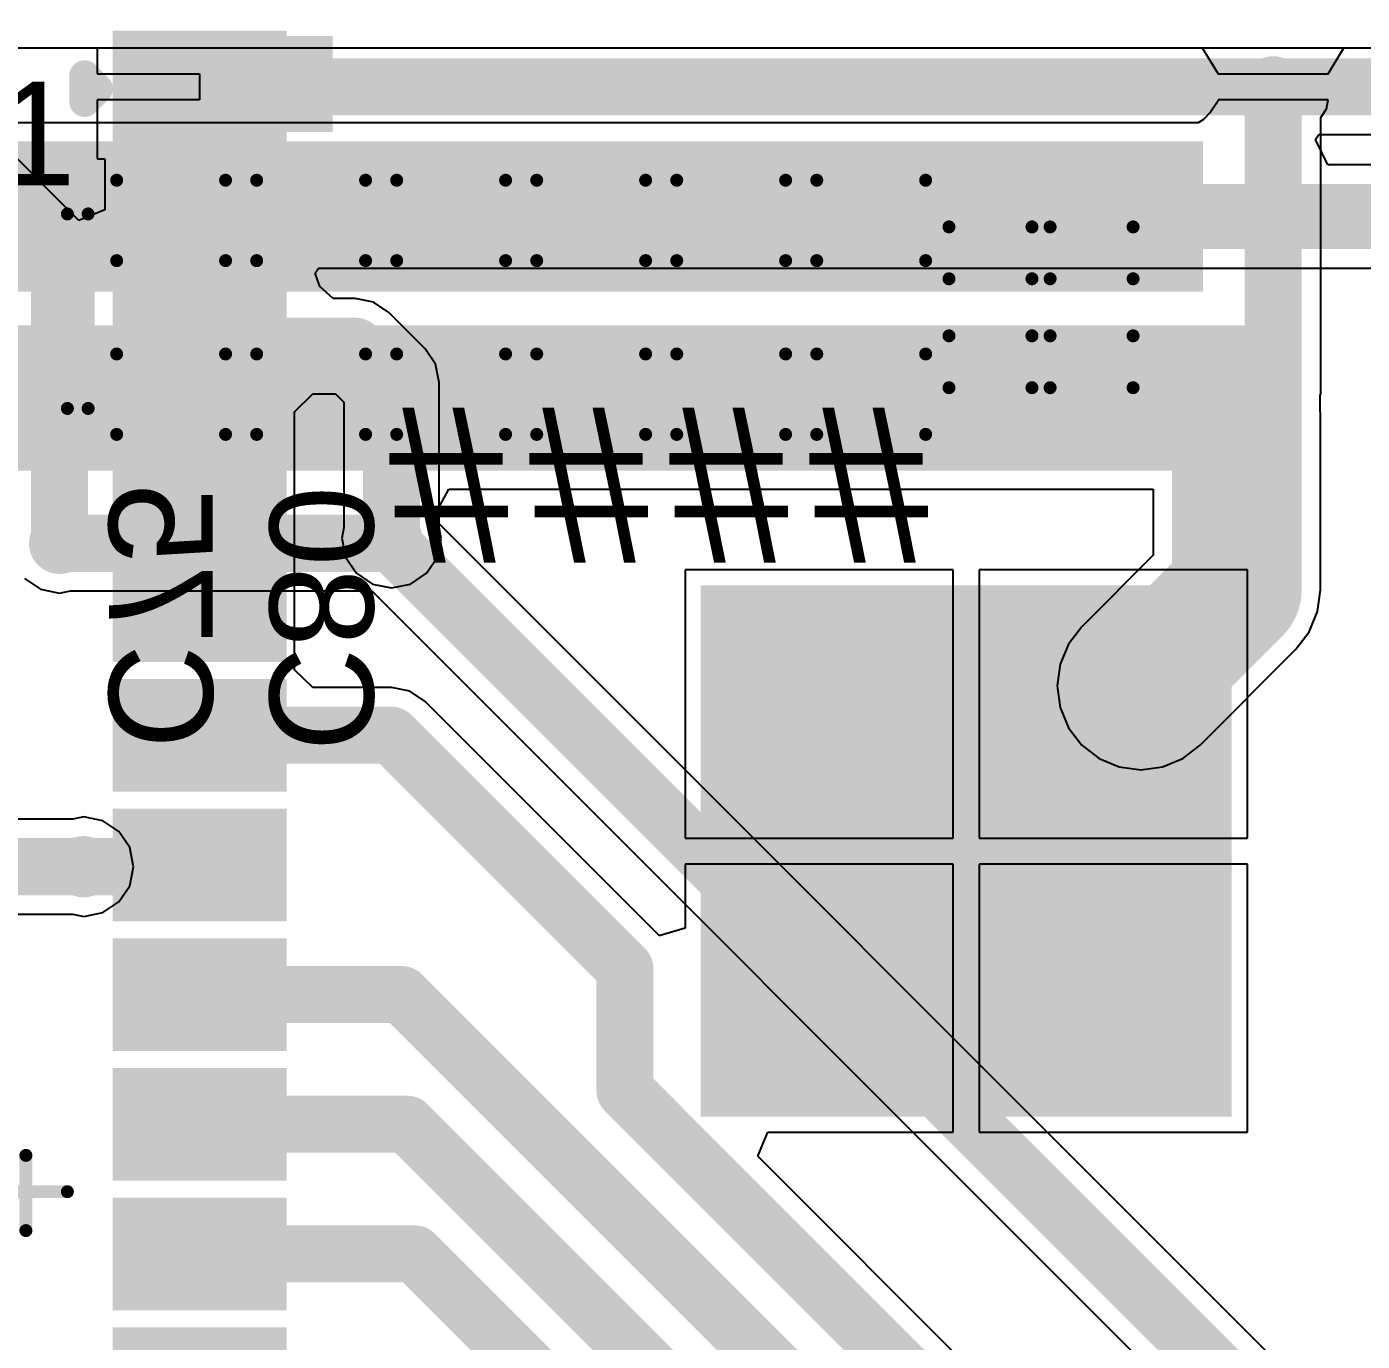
# Model space of a CAD drawing. Header units: millimetres. Extents: x -0.71 to 2.98, y -0.65 to 2.9.
# Drawn here: x 0.792 to 1.307, y 2.079 to 2.586 of the extents above; entities that cross this region are included whole.
import ezdxf

# ---------------------------------------------------------------- set-up
doc = ezdxf.new("R2010")
doc.units = ezdxf.units.MM
doc.header["$MEASUREMENT"] = 0
for name, color, linetype in [('BottomLayer', 5, 'Continuous'), ('BottomOverlay', 54, 'Continuous'), ('BottomPaste', 16, 'Continuous'), ('BottomSolder', 6, 'Continuous'), ('Mechanical2', 216, 'Continuous'), ('TopLayer', 1, 'Continuous'), ('TopOverlay', 2, 'Continuous'), ('TopPaste', 8, 'Continuous'), ('TopSolder', 216, 'Continuous'), ('ViaHoleLayer', 16, 'Continuous')]:
    doc.layers.add(name, color=color, linetype=linetype)
doc.styles.add('Arial', font='', dxfattribs={"height": 0.2})
doc.styles.get('Arial').set_extended_font_data('Arial')

# ---------------------------------------------------------------- blocks, each defined once
blk = doc.blocks.new('CASE_D_226')
at = {"layer": 'TopLayer'}
for points in [[(-0.16732, 0.05709), (-0.07283, 0.05709), (-0.07283, -0.05709), (-0.16732, -0.05709)], [(0.07283, 0.05709), (0.16732, 0.05709), (0.16732, -0.05709), (0.07283, -0.05709)]]:
    blk.add_hatch(color=1, dxfattribs=at).paths.add_polyline_path(points)
at = {"layer": 'TopPaste'}
for points in [[(-0.16732, 0.05709), (-0.07283, 0.05709), (-0.07283, -0.05709), (-0.16732, -0.05709)], [(0.07283, 0.05709), (0.16732, 0.05709), (0.16732, -0.05709), (0.07283, -0.05709)]]:
    blk.add_hatch(color=8, dxfattribs=at).paths.add_polyline_path(points)
at = {"layer": 'TopSolder'}
for points in [[(-0.17132, 0.06109), (-0.06883, 0.06109), (-0.06883, -0.06109), (-0.17132, -0.06109)], [(0.06883, 0.06109), (0.17132, 0.06109), (0.17132, -0.06109), (0.06883, -0.06109)]]:
    blk.add_hatch(color=216, dxfattribs=at).paths.add_polyline_path(points)
at = {"layer": 'TopOverlay', "const_width": 0.005}
for points in [[(-0.177, 0.099), (-0.177, 0.07)], [(-0.16, 0.084), (-0.193, 0.084)], [(0.1437, 0.08465), (-0.1437, 0.08465)], [(-0.1437, 0.08465), (-0.1437, 0.0673)], [(0.1437, 0.08465), (0.1437, 0.0673)], [(-0.1437, -0.0673), (-0.1437, -0.08465)], [(0.1437, -0.0673), (0.1437, -0.08465)], [(0.1437, -0.08465), (-0.1437, -0.08465)]]:
    blk.add_lwpolyline(points, dxfattribs=at)
at = {"layer": 'TopOverlay', "const_width": 0.0025}
for points in [[(-0.17825, 0.099, 1), (-0.17575, 0.099, 1)], [(-0.19425, 0.084, 1), (-0.19175, 0.084, 1)], [(-0.16125, 0.084, 1), (-0.15875, 0.084, 1)], [(-0.14495, 0.08465, 1), (-0.14245, 0.08465, 1)], [(-0.14495, 0.08465, 1), (-0.14245, 0.08465, 1)], [(0.14245, 0.08465, 1), (0.14495, 0.08465, 1)], [(0.14245, 0.08465, 1), (0.14495, 0.08465, 1)], [(-0.17825, 0.07, 1), (-0.17575, 0.07, 1)], [(-0.14495, 0.0673, 1), (-0.14245, 0.0673, 1)], [(0.14245, 0.0673, 1), (0.14495, 0.0673, 1)], [(-0.14495, -0.0673, 1), (-0.14245, -0.0673, 1)], [(0.14245, -0.0673, 1), (0.14495, -0.0673, 1)], [(-0.14495, -0.08465, 1), (-0.14245, -0.08465, 1)], [(-0.14495, -0.08465, 1), (-0.14245, -0.08465, 1)], [(0.14245, -0.08465, 1), (0.14495, -0.08465, 1)], [(0.14245, -0.08465, 1), (0.14495, -0.08465, 1)]]:
    blk.add_lwpolyline(points, format="xyb", close=True, dxfattribs=at)
blk = doc.blocks.new('UDD32C03L01_B_228')
at = {"layer": 'BottomLayer'}
for points in [[(-0.05512, 0.01181), (-0.03543, 0.01181), (-0.03543, -0.01181), (-0.05512, -0.01181)], [(0.03543, 0.01181), (0.05512, 0.01181), (0.05512, -0.01181), (0.03543, -0.01181)]]:
    blk.add_hatch(color=5, dxfattribs=at).paths.add_polyline_path(points)
at = {"layer": 'BottomPaste'}
for points in [[(-0.05512, 0.01181), (-0.03543, 0.01181), (-0.03543, -0.01181), (-0.05512, -0.01181)], [(0.03543, 0.01181), (0.05512, 0.01181), (0.05512, -0.01181), (0.03543, -0.01181)]]:
    blk.add_hatch(color=16, dxfattribs=at).paths.add_polyline_path(points)
at = {"layer": 'BottomSolder'}
for points in [[(-0.05912, 0.01581), (-0.03143, 0.01581), (-0.03143, -0.01581), (-0.05912, -0.01581)], [(0.03143, 0.01581), (0.05912, 0.01581), (0.05912, -0.01581), (0.03143, -0.01581)]]:
    blk.add_hatch(color=6, dxfattribs=at).paths.add_polyline_path(points)
at = {"layer": 'BottomOverlay', "const_width": 0.005}
for points in [[(-0.036, 0.02), (-0.036, 0.028)], [(0.039, 0.028), (-0.036, 0.028)], [(0.039, 0.02), (0.039, 0.028)], [(-0.036, -0.028), (-0.036, -0.02)], [(0.039, -0.028), (0.039, -0.02)], [(0.039, -0.028), (-0.036, -0.028)]]:
    blk.add_lwpolyline(points, dxfattribs=at)
at = {"layer": 'BottomOverlay', "const_width": 0.0025}
for points in [[(-0.03725, 0.028, 1), (-0.03475, 0.028, 1)], [(-0.03725, 0.028, 1), (-0.03475, 0.028, 1)], [(0.03775, 0.028, 1), (0.04025, 0.028, 1)], [(0.03775, 0.028, 1), (0.04025, 0.028, 1)], [(-0.03725, 0.02, 1), (-0.03475, 0.02, 1)], [(0.03775, 0.02, 1), (0.04025, 0.02, 1)], [(-0.03725, -0.02, 1), (-0.03475, -0.02, 1)], [(0.03775, -0.02, 1), (0.04025, -0.02, 1)], [(-0.03725, -0.028, 1), (-0.03475, -0.028, 1)], [(-0.03725, -0.028, 1), (-0.03475, -0.028, 1)], [(0.03775, -0.028, 1), (0.04025, -0.028, 1)], [(0.03775, -0.028, 1), (0.04025, -0.028, 1)]]:
    blk.add_lwpolyline(points, format="xyb", close=True, dxfattribs=at)
blk = doc.blocks.new('CAP_0603_B_229')
at = {"layer": 'BottomLayer'}
for points in [[(-0.045, -0.0175), (-0.045, 0.0175), (-0.015, 0.0175), (-0.015, -0.0175)], [(0.015, -0.0175), (0.015, 0.0175), (0.045, 0.0175), (0.045, -0.0175)]]:
    blk.add_hatch(color=5, dxfattribs=at).paths.add_polyline_path(points)
at = {"layer": 'BottomPaste'}
for points in [[(-0.045, -0.0175), (-0.045, 0.0175), (-0.015, 0.0175), (-0.015, -0.0175)], [(0.015, -0.0175), (0.015, 0.0175), (0.045, 0.0175), (0.045, -0.0175)]]:
    blk.add_hatch(color=16, dxfattribs=at).paths.add_polyline_path(points)
at = {"layer": 'BottomSolder'}
for points in [[(-0.04736, -0.01986), (-0.04736, 0.01986), (-0.01264, 0.01986), (-0.01264, -0.01986)], [(0.01264, -0.01986), (0.01264, 0.01986), (0.04736, 0.01986), (0.04736, -0.01986)]]:
    blk.add_hatch(color=6, dxfattribs=at).paths.add_polyline_path(points)
at = {"layer": 'BottomOverlay', "const_width": 0.005}
for points in [[(-0.049, -0.021), (-0.049, 0.021)], [(-0.018, 0.021), (-0.049, 0.021)], [(0.049, 0.021), (0.018, 0.021)], [(0.049, -0.021), (0.049, 0.021)], [(-0.018, -0.021), (-0.049, -0.021)], [(0.049, -0.021), (0.018, -0.021)]]:
    blk.add_lwpolyline(points, dxfattribs=at)
at = {"layer": 'BottomOverlay', "const_width": 0.0025}
for points in [[(-0.05025, 0.021, 1), (-0.04775, 0.021, 1)], [(-0.05025, 0.021, 1), (-0.04775, 0.021, 1)], [(-0.01925, 0.021, 1), (-0.01675, 0.021, 1)], [(0.01675, 0.021, 1), (0.01925, 0.021, 1)], [(0.04775, 0.021, 1), (0.05025, 0.021, 1)], [(0.04775, 0.021, 1), (0.05025, 0.021, 1)], [(-0.05025, -0.021, 1), (-0.04775, -0.021, 1)], [(-0.05025, -0.021, 1), (-0.04775, -0.021, 1)], [(-0.01925, -0.021, 1), (-0.01675, -0.021, 1)], [(0.01675, -0.021, 1), (0.01925, -0.021, 1)], [(0.04775, -0.021, 1), (0.05025, -0.021, 1)], [(0.04775, -0.021, 1), (0.05025, -0.021, 1)]]:
    blk.add_lwpolyline(points, format="xyb", close=True, dxfattribs=at)
blk = doc.blocks.new('CAP_0603_B_230')
at = {"layer": 'BottomLayer'}
for points in [[(-0.045, -0.0175), (-0.045, 0.0175), (-0.015, 0.0175), (-0.015, -0.0175)], [(0.015, -0.0175), (0.015, 0.0175), (0.045, 0.0175), (0.045, -0.0175)]]:
    blk.add_hatch(color=5, dxfattribs=at).paths.add_polyline_path(points)
at = {"layer": 'BottomPaste'}
for points in [[(-0.045, -0.0175), (-0.045, 0.0175), (-0.015, 0.0175), (-0.015, -0.0175)], [(0.015, -0.0175), (0.015, 0.0175), (0.045, 0.0175), (0.045, -0.0175)]]:
    blk.add_hatch(color=16, dxfattribs=at).paths.add_polyline_path(points)
at = {"layer": 'BottomSolder'}
for points in [[(-0.04736, -0.01986), (-0.04736, 0.01986), (-0.01264, 0.01986), (-0.01264, -0.01986)], [(0.01264, -0.01986), (0.01264, 0.01986), (0.04736, 0.01986), (0.04736, -0.01986)]]:
    blk.add_hatch(color=6, dxfattribs=at).paths.add_polyline_path(points)
at = {"layer": 'BottomOverlay', "const_width": 0.005}
for points in [[(-0.049, -0.021), (-0.049, 0.021)], [(-0.018, 0.021), (-0.049, 0.021)], [(0.049, 0.021), (0.018, 0.021)], [(0.049, -0.021), (0.049, 0.021)], [(-0.018, -0.021), (-0.049, -0.021)], [(0.049, -0.021), (0.018, -0.021)]]:
    blk.add_lwpolyline(points, dxfattribs=at)
at = {"layer": 'BottomOverlay', "const_width": 0.0025}
for points in [[(-0.05025, 0.021, 1), (-0.04775, 0.021, 1)], [(-0.05025, 0.021, 1), (-0.04775, 0.021, 1)], [(-0.01925, 0.021, 1), (-0.01675, 0.021, 1)], [(0.01675, 0.021, 1), (0.01925, 0.021, 1)], [(0.04775, 0.021, 1), (0.05025, 0.021, 1)], [(0.04775, 0.021, 1), (0.05025, 0.021, 1)], [(-0.05025, -0.021, 1), (-0.04775, -0.021, 1)], [(-0.05025, -0.021, 1), (-0.04775, -0.021, 1)], [(-0.01925, -0.021, 1), (-0.01675, -0.021, 1)], [(0.01675, -0.021, 1), (0.01925, -0.021, 1)], [(0.04775, -0.021, 1), (0.05025, -0.021, 1)], [(0.04775, -0.021, 1), (0.05025, -0.021, 1)]]:
    blk.add_lwpolyline(points, format="xyb", close=True, dxfattribs=at)
blk = doc.blocks.new('C___0603_B_231')
at = {"layer": 'BottomLayer'}
for points in [[(-0.045, -0.0175), (-0.045, 0.0175), (-0.015, 0.0175), (-0.015, -0.0175)], [(0.015, -0.0175), (0.015, 0.0175), (0.045, 0.0175), (0.045, -0.0175)]]:
    blk.add_hatch(color=5, dxfattribs=at).paths.add_polyline_path(points)
at = {"layer": 'BottomPaste'}
for points in [[(-0.045, -0.0175), (-0.045, 0.0175), (-0.015, 0.0175), (-0.015, -0.0175)], [(0.015, -0.0175), (0.015, 0.0175), (0.045, 0.0175), (0.045, -0.0175)]]:
    blk.add_hatch(color=16, dxfattribs=at).paths.add_polyline_path(points)
at = {"layer": 'BottomSolder'}
for points in [[(-0.04736, -0.01986), (-0.04736, 0.01986), (-0.01264, 0.01986), (-0.01264, -0.01986)], [(0.01264, -0.01986), (0.01264, 0.01986), (0.04736, 0.01986), (0.04736, -0.01986)]]:
    blk.add_hatch(color=6, dxfattribs=at).paths.add_polyline_path(points)
at = {"layer": 'BottomOverlay', "const_width": 0.005}
for points in [[(-0.018, 0.021), (-0.049, 0.021)], [(-0.049, -0.021), (-0.049, 0.021)], [(0.049, 0.021), (0.018, 0.021)], [(0.049, -0.021), (0.049, 0.021)], [(-0.018, -0.021), (-0.049, -0.021)], [(0.049, -0.021), (0.018, -0.021)]]:
    blk.add_lwpolyline(points, dxfattribs=at)
at = {"layer": 'BottomOverlay', "const_width": 0.0025}
for points in [[(-0.05025, 0.021, 1), (-0.04775, 0.021, 1)], [(-0.05025, 0.021, 1), (-0.04775, 0.021, 1)], [(-0.01925, 0.021, 1), (-0.01675, 0.021, 1)], [(0.01675, 0.021, 1), (0.01925, 0.021, 1)], [(0.04775, 0.021, 1), (0.05025, 0.021, 1)], [(0.04775, 0.021, 1), (0.05025, 0.021, 1)], [(-0.05025, -0.021, 1), (-0.04775, -0.021, 1)], [(-0.05025, -0.021, 1), (-0.04775, -0.021, 1)], [(-0.01925, -0.021, 1), (-0.01675, -0.021, 1)], [(0.01675, -0.021, 1), (0.01925, -0.021, 1)], [(0.04775, -0.021, 1), (0.05025, -0.021, 1)], [(0.04775, -0.021, 1), (0.05025, -0.021, 1)]]:
    blk.add_lwpolyline(points, format="xyb", close=True, dxfattribs=at)
blk = doc.blocks.new('CAP_0603_B_232')
at = {"layer": 'BottomLayer'}
for points in [[(-0.045, -0.0175), (-0.045, 0.0175), (-0.015, 0.0175), (-0.015, -0.0175)], [(0.015, -0.0175), (0.015, 0.0175), (0.045, 0.0175), (0.045, -0.0175)]]:
    blk.add_hatch(color=5, dxfattribs=at).paths.add_polyline_path(points)
at = {"layer": 'BottomPaste'}
for points in [[(-0.045, -0.0175), (-0.045, 0.0175), (-0.015, 0.0175), (-0.015, -0.0175)], [(0.015, -0.0175), (0.015, 0.0175), (0.045, 0.0175), (0.045, -0.0175)]]:
    blk.add_hatch(color=16, dxfattribs=at).paths.add_polyline_path(points)
at = {"layer": 'BottomSolder'}
for points in [[(-0.04736, -0.01986), (-0.04736, 0.01986), (-0.01264, 0.01986), (-0.01264, -0.01986)], [(0.01264, -0.01986), (0.01264, 0.01986), (0.04736, 0.01986), (0.04736, -0.01986)]]:
    blk.add_hatch(color=6, dxfattribs=at).paths.add_polyline_path(points)
at = {"layer": 'BottomOverlay', "const_width": 0.005}
for points in [[(-0.049, -0.021), (-0.049, 0.021)], [(-0.018, 0.021), (-0.049, 0.021)], [(0.049, 0.021), (0.018, 0.021)], [(0.049, -0.021), (0.049, 0.021)], [(-0.018, -0.021), (-0.049, -0.021)], [(0.049, -0.021), (0.018, -0.021)]]:
    blk.add_lwpolyline(points, dxfattribs=at)
at = {"layer": 'BottomOverlay', "const_width": 0.0025}
for points in [[(-0.05025, 0.021, 1), (-0.04775, 0.021, 1)], [(-0.05025, 0.021, 1), (-0.04775, 0.021, 1)], [(-0.01925, 0.021, 1), (-0.01675, 0.021, 1)], [(0.01675, 0.021, 1), (0.01925, 0.021, 1)], [(0.04775, 0.021, 1), (0.05025, 0.021, 1)], [(0.04775, 0.021, 1), (0.05025, 0.021, 1)], [(-0.05025, -0.021, 1), (-0.04775, -0.021, 1)], [(-0.05025, -0.021, 1), (-0.04775, -0.021, 1)], [(-0.01925, -0.021, 1), (-0.01675, -0.021, 1)], [(0.01675, -0.021, 1), (0.01925, -0.021, 1)], [(0.04775, -0.021, 1), (0.05025, -0.021, 1)], [(0.04775, -0.021, 1), (0.05025, -0.021, 1)]]:
    blk.add_lwpolyline(points, format="xyb", close=True, dxfattribs=at)
blk = doc.blocks.new('CAP_0402_B_233')
at = {"layer": 'BottomLayer'}
for points in [[(-0.0095, 0.0125), (-0.0095, -0.0125), (-0.0275, -0.0125), (-0.0275, 0.0125)], [(0.0275, 0.0125), (0.0275, -0.0125), (0.0095, -0.0125), (0.0095, 0.0125)]]:
    blk.add_hatch(color=5, dxfattribs=at).paths.add_polyline_path(points)
at = {"layer": 'BottomPaste'}
for points in [[(-0.0095, 0.0125), (-0.0095, -0.0125), (-0.0275, -0.0125), (-0.0275, 0.0125)], [(0.0275, 0.0125), (0.0275, -0.0125), (0.0095, -0.0125), (0.0095, 0.0125)]]:
    blk.add_hatch(color=16, dxfattribs=at).paths.add_polyline_path(points)
at = {"layer": 'BottomSolder'}
for points in [[(-0.00714, 0.01486), (-0.00714, -0.01486), (-0.02986, -0.01486), (-0.02986, 0.01486)], [(0.02986, 0.01486), (0.02986, -0.01486), (0.00714, -0.01486), (0.00714, 0.01486)]]:
    blk.add_hatch(color=6, dxfattribs=at).paths.add_polyline_path(points)
at = {"layer": 'BottomOverlay', "const_width": 0.005}
for points in [[(-0.031, -0.016), (-0.031, 0.016)], [(-0.011, 0.016), (-0.031, 0.016)], [(0.031, 0.016), (0.011, 0.016)], [(0.031, -0.016), (0.031, 0.016)], [(-0.011, -0.016), (-0.031, -0.016)], [(0.031, -0.016), (0.011, -0.016)]]:
    blk.add_lwpolyline(points, dxfattribs=at)
at = {"layer": 'BottomOverlay', "const_width": 0.0025}
for points in [[(-0.03225, 0.016, 1), (-0.02975, 0.016, 1)], [(-0.03225, 0.016, 1), (-0.02975, 0.016, 1)], [(-0.01225, 0.016, 1), (-0.00975, 0.016, 1)], [(0.00975, 0.016, 1), (0.01225, 0.016, 1)], [(0.02975, 0.016, 1), (0.03225, 0.016, 1)], [(0.02975, 0.016, 1), (0.03225, 0.016, 1)], [(-0.03225, -0.016, 1), (-0.02975, -0.016, 1)], [(-0.03225, -0.016, 1), (-0.02975, -0.016, 1)], [(-0.01225, -0.016, 1), (-0.00975, -0.016, 1)], [(0.00975, -0.016, 1), (0.01225, -0.016, 1)], [(0.02975, -0.016, 1), (0.03225, -0.016, 1)], [(0.02975, -0.016, 1), (0.03225, -0.016, 1)]]:
    blk.add_lwpolyline(points, format="xyb", close=True, dxfattribs=at)
blk = doc.blocks.new('CAP_0603_B_234')
at = {"layer": 'BottomLayer'}
for points in [[(-0.045, -0.0175), (-0.045, 0.0175), (-0.015, 0.0175), (-0.015, -0.0175)], [(0.015, -0.0175), (0.015, 0.0175), (0.045, 0.0175), (0.045, -0.0175)]]:
    blk.add_hatch(color=5, dxfattribs=at).paths.add_polyline_path(points)
at = {"layer": 'BottomPaste'}
for points in [[(-0.045, -0.0175), (-0.045, 0.0175), (-0.015, 0.0175), (-0.015, -0.0175)], [(0.015, -0.0175), (0.015, 0.0175), (0.045, 0.0175), (0.045, -0.0175)]]:
    blk.add_hatch(color=16, dxfattribs=at).paths.add_polyline_path(points)
at = {"layer": 'BottomSolder'}
for points in [[(-0.04736, -0.01986), (-0.04736, 0.01986), (-0.01264, 0.01986), (-0.01264, -0.01986)], [(0.01264, -0.01986), (0.01264, 0.01986), (0.04736, 0.01986), (0.04736, -0.01986)]]:
    blk.add_hatch(color=6, dxfattribs=at).paths.add_polyline_path(points)
at = {"layer": 'BottomOverlay', "const_width": 0.005}
for points in [[(-0.049, -0.021), (-0.049, 0.021)], [(-0.018, 0.021), (-0.049, 0.021)], [(0.049, 0.021), (0.018, 0.021)], [(0.049, -0.021), (0.049, 0.021)], [(-0.018, -0.021), (-0.049, -0.021)], [(0.049, -0.021), (0.018, -0.021)]]:
    blk.add_lwpolyline(points, dxfattribs=at)
at = {"layer": 'BottomOverlay', "const_width": 0.0025}
for points in [[(-0.05025, 0.021, 1), (-0.04775, 0.021, 1)], [(-0.05025, 0.021, 1), (-0.04775, 0.021, 1)], [(-0.01925, 0.021, 1), (-0.01675, 0.021, 1)], [(0.01675, 0.021, 1), (0.01925, 0.021, 1)], [(0.04775, 0.021, 1), (0.05025, 0.021, 1)], [(0.04775, 0.021, 1), (0.05025, 0.021, 1)], [(-0.05025, -0.021, 1), (-0.04775, -0.021, 1)], [(-0.05025, -0.021, 1), (-0.04775, -0.021, 1)], [(-0.01925, -0.021, 1), (-0.01675, -0.021, 1)], [(0.01675, -0.021, 1), (0.01925, -0.021, 1)], [(0.04775, -0.021, 1), (0.05025, -0.021, 1)], [(0.04775, -0.021, 1), (0.05025, -0.021, 1)]]:
    blk.add_lwpolyline(points, format="xyb", close=True, dxfattribs=at)
blk = doc.blocks.new('CAP_0402_B_235')
at = {"layer": 'BottomLayer'}
for points in [[(-0.0095, 0.0125), (-0.0095, -0.0125), (-0.0275, -0.0125), (-0.0275, 0.0125)], [(0.0275, 0.0125), (0.0275, -0.0125), (0.0095, -0.0125), (0.0095, 0.0125)]]:
    blk.add_hatch(color=5, dxfattribs=at).paths.add_polyline_path(points)
at = {"layer": 'BottomPaste'}
for points in [[(-0.0095, 0.0125), (-0.0095, -0.0125), (-0.0275, -0.0125), (-0.0275, 0.0125)], [(0.0275, 0.0125), (0.0275, -0.0125), (0.0095, -0.0125), (0.0095, 0.0125)]]:
    blk.add_hatch(color=16, dxfattribs=at).paths.add_polyline_path(points)
at = {"layer": 'BottomSolder'}
for points in [[(-0.00714, 0.01486), (-0.00714, -0.01486), (-0.02986, -0.01486), (-0.02986, 0.01486)], [(0.02986, 0.01486), (0.02986, -0.01486), (0.00714, -0.01486), (0.00714, 0.01486)]]:
    blk.add_hatch(color=6, dxfattribs=at).paths.add_polyline_path(points)
at = {"layer": 'BottomOverlay', "const_width": 0.005}
for points in [[(-0.031, -0.016), (-0.031, 0.016)], [(-0.011, 0.016), (-0.031, 0.016)], [(0.031, 0.016), (0.011, 0.016)], [(0.031, -0.016), (0.031, 0.016)], [(-0.011, -0.016), (-0.031, -0.016)], [(0.031, -0.016), (0.011, -0.016)]]:
    blk.add_lwpolyline(points, dxfattribs=at)
at = {"layer": 'BottomOverlay', "const_width": 0.0025}
for points in [[(-0.03225, 0.016, 1), (-0.02975, 0.016, 1)], [(-0.03225, 0.016, 1), (-0.02975, 0.016, 1)], [(-0.01225, 0.016, 1), (-0.00975, 0.016, 1)], [(0.00975, 0.016, 1), (0.01225, 0.016, 1)], [(0.02975, 0.016, 1), (0.03225, 0.016, 1)], [(0.02975, 0.016, 1), (0.03225, 0.016, 1)], [(-0.03225, -0.016, 1), (-0.02975, -0.016, 1)], [(-0.03225, -0.016, 1), (-0.02975, -0.016, 1)], [(-0.01225, -0.016, 1), (-0.00975, -0.016, 1)], [(0.00975, -0.016, 1), (0.01225, -0.016, 1)], [(0.02975, -0.016, 1), (0.03225, -0.016, 1)], [(0.02975, -0.016, 1), (0.03225, -0.016, 1)]]:
    blk.add_lwpolyline(points, format="xyb", close=True, dxfattribs=at)
blk = doc.blocks.new('CAP_0603_B_236')
at = {"layer": 'BottomLayer'}
for points in [[(-0.045, -0.0175), (-0.045, 0.0175), (-0.015, 0.0175), (-0.015, -0.0175)], [(0.015, -0.0175), (0.015, 0.0175), (0.045, 0.0175), (0.045, -0.0175)]]:
    blk.add_hatch(color=5, dxfattribs=at).paths.add_polyline_path(points)
at = {"layer": 'BottomPaste'}
for points in [[(-0.045, -0.0175), (-0.045, 0.0175), (-0.015, 0.0175), (-0.015, -0.0175)], [(0.015, -0.0175), (0.015, 0.0175), (0.045, 0.0175), (0.045, -0.0175)]]:
    blk.add_hatch(color=16, dxfattribs=at).paths.add_polyline_path(points)
at = {"layer": 'BottomSolder'}
for points in [[(-0.04736, -0.01986), (-0.04736, 0.01986), (-0.01264, 0.01986), (-0.01264, -0.01986)], [(0.01264, -0.01986), (0.01264, 0.01986), (0.04736, 0.01986), (0.04736, -0.01986)]]:
    blk.add_hatch(color=6, dxfattribs=at).paths.add_polyline_path(points)
at = {"layer": 'BottomOverlay', "const_width": 0.005}
for points in [[(-0.049, -0.021), (-0.049, 0.021)], [(-0.018, 0.021), (-0.049, 0.021)], [(0.049, 0.021), (0.018, 0.021)], [(0.049, -0.021), (0.049, 0.021)], [(-0.018, -0.021), (-0.049, -0.021)], [(0.049, -0.021), (0.018, -0.021)]]:
    blk.add_lwpolyline(points, dxfattribs=at)
at = {"layer": 'BottomOverlay', "const_width": 0.0025}
for points in [[(-0.05025, 0.021, 1), (-0.04775, 0.021, 1)], [(-0.05025, 0.021, 1), (-0.04775, 0.021, 1)], [(-0.01925, 0.021, 1), (-0.01675, 0.021, 1)], [(0.01675, 0.021, 1), (0.01925, 0.021, 1)], [(0.04775, 0.021, 1), (0.05025, 0.021, 1)], [(0.04775, 0.021, 1), (0.05025, 0.021, 1)], [(-0.05025, -0.021, 1), (-0.04775, -0.021, 1)], [(-0.05025, -0.021, 1), (-0.04775, -0.021, 1)], [(-0.01925, -0.021, 1), (-0.01675, -0.021, 1)], [(0.01675, -0.021, 1), (0.01925, -0.021, 1)], [(0.04775, -0.021, 1), (0.05025, -0.021, 1)], [(0.04775, -0.021, 1), (0.05025, -0.021, 1)]]:
    blk.add_lwpolyline(points, format="xyb", close=True, dxfattribs=at)
blk = doc.blocks.new('ESP32_WROVER_E_N8R8_253')
at = {"layer": 'TopLayer'}
for points in [[(-0.37402, 0.46772), (-0.31496, 0.46772), (-0.31496, 0.43228), (-0.37402, 0.43228)], [(-0.37402, 0.41772), (-0.31496, 0.41772), (-0.31496, 0.38228), (-0.37402, 0.38228)], [(-0.37402, 0.36772), (-0.31496, 0.36772), (-0.31496, 0.33228), (-0.37402, 0.33228)], [(-0.37402, 0.31772), (-0.31496, 0.31772), (-0.31496, 0.28228), (-0.37402, 0.28228)], [(-0.37402, 0.26772), (-0.31496, 0.26772), (-0.31496, 0.23228), (-0.37402, 0.23228)], [(-0.14727, 0.25374), (0.04958, 0.25374), (0.04958, 0.05689), (-0.14727, 0.05689)], [(-0.37402, 0.21772), (-0.31496, 0.21772), (-0.31496, 0.18228), (-0.37402, 0.18228)], [(-0.37402, 0.16772), (-0.31496, 0.16772), (-0.31496, 0.13228), (-0.37402, 0.13228)], [(-0.37402, 0.11772), (-0.31496, 0.11772), (-0.31496, 0.08228), (-0.37402, 0.08228)], [(-0.37402, 0.06772), (-0.31496, 0.06772), (-0.31496, 0.03228), (-0.37402, 0.03228)], [(-0.37402, 0.01772), (-0.31496, 0.01772), (-0.31496, -0.01772), (-0.37402, -0.01772)], [(-0.37402, -0.03228), (-0.31496, -0.03228), (-0.31496, -0.06772), (-0.37402, -0.06772)]]:
    blk.add_hatch(color=1, dxfattribs=at).paths.add_polyline_path(points)
at = {"layer": 'TopOverlay'}
blk.add_hatch(color=2, dxfattribs=at).paths.add_polyline_path([(-0.3112, 0.43263), (-0.2932, 0.43263), (-0.2932, 0.46963), (-0.3112, 0.46963)])
at = {"layer": 'TopPaste'}
for points in [[(-0.37402, 0.46772), (-0.31496, 0.46772), (-0.31496, 0.43228), (-0.37402, 0.43228)], [(-0.37402, 0.41772), (-0.31496, 0.41772), (-0.31496, 0.38228), (-0.37402, 0.38228)], [(-0.37402, 0.36772), (-0.31496, 0.36772), (-0.31496, 0.33228), (-0.37402, 0.33228)], [(-0.37402, 0.31772), (-0.31496, 0.31772), (-0.31496, 0.28228), (-0.37402, 0.28228)], [(-0.37402, 0.26772), (-0.31496, 0.26772), (-0.31496, 0.23228), (-0.37402, 0.23228)], [(-0.14727, 0.25374), (0.04958, 0.25374), (0.04958, 0.05689), (-0.14727, 0.05689)], [(-0.37402, 0.21772), (-0.31496, 0.21772), (-0.31496, 0.18228), (-0.37402, 0.18228)], [(-0.37402, 0.16772), (-0.31496, 0.16772), (-0.31496, 0.13228), (-0.37402, 0.13228)], [(-0.37402, 0.11772), (-0.31496, 0.11772), (-0.31496, 0.08228), (-0.37402, 0.08228)], [(-0.37402, 0.06772), (-0.31496, 0.06772), (-0.31496, 0.03228), (-0.37402, 0.03228)], [(-0.37402, 0.01772), (-0.31496, 0.01772), (-0.31496, -0.01772), (-0.37402, -0.01772)], [(-0.37402, -0.03228), (-0.31496, -0.03228), (-0.31496, -0.06772), (-0.37402, -0.06772)]]:
    blk.add_hatch(color=8, dxfattribs=at).paths.add_polyline_path(points)
at = {"layer": 'TopSolder'}
for points in [[(-0.37802, 0.47172), (-0.31096, 0.47172), (-0.31096, 0.42828), (-0.37802, 0.42828)], [(-0.37802, 0.42172), (-0.31096, 0.42172), (-0.31096, 0.37828), (-0.37802, 0.37828)], [(-0.37802, 0.37172), (-0.31096, 0.37172), (-0.31096, 0.32828), (-0.37802, 0.32828)], [(-0.37802, 0.32172), (-0.31096, 0.32172), (-0.31096, 0.27828), (-0.37802, 0.27828)], [(-0.37802, 0.27172), (-0.31096, 0.27172), (-0.31096, 0.22828), (-0.37802, 0.22828)], [(-0.15127, 0.25774), (0.05358, 0.25774), (0.05358, 0.05289), (-0.15127, 0.05289)], [(-0.37802, 0.22172), (-0.31096, 0.22172), (-0.31096, 0.17828), (-0.37802, 0.17828)], [(-0.37802, 0.17172), (-0.31096, 0.17172), (-0.31096, 0.12828), (-0.37802, 0.12828)], [(-0.37802, 0.12172), (-0.31096, 0.12172), (-0.31096, 0.07828), (-0.37802, 0.07828)], [(-0.37802, 0.07172), (-0.31096, 0.07172), (-0.31096, 0.02828), (-0.37802, 0.02828)], [(-0.37802, 0.02172), (-0.31096, 0.02172), (-0.31096, -0.02172), (-0.37802, -0.02172)], [(-0.37802, -0.02828), (-0.31096, -0.02828), (-0.31096, -0.07172), (-0.37802, -0.07172)]]:
    blk.add_hatch(color=216, dxfattribs=at).paths.add_polyline_path(points)
at = {"layer": 'TopOverlay', "const_width": 0.01181}
for points in [[(-0.38884, 0.44431), (-0.38884, 0.45431)], [(-0.38884, 0.45431), (-0.38384, 0.44931)], [(-0.38884, 0.44431), (-0.38384, 0.44931)]]:
    blk.add_lwpolyline(points, dxfattribs=at)
at = {"layer": 'TopOverlay', "const_width": 0.00591}
for points in [[(-0.3918, 0.45431, 1), (-0.38589, 0.45431, 1)], [(-0.3918, 0.45431, 1), (-0.38589, 0.45431, 1)], [(-0.3868, 0.44931, 1), (-0.38089, 0.44931, 1)], [(-0.3868, 0.44931, 1), (-0.38089, 0.44931, 1)], [(-0.3918, 0.44431, 1), (-0.38589, 0.44431, 1)], [(-0.3918, 0.44431, 1), (-0.38589, 0.44431, 1)]]:
    blk.add_lwpolyline(points, format="xyb", close=True, dxfattribs=at)
blk = doc.blocks.new('CASE_D_329')
at = {"layer": 'TopLayer'}
for points in [[(-0.16732, 0.05709), (-0.07283, 0.05709), (-0.07283, -0.05709), (-0.16732, -0.05709)], [(0.07283, 0.05709), (0.16732, 0.05709), (0.16732, -0.05709), (0.07283, -0.05709)]]:
    blk.add_hatch(color=1, dxfattribs=at).paths.add_polyline_path(points)
at = {"layer": 'TopPaste'}
for points in [[(-0.16732, 0.05709), (-0.07283, 0.05709), (-0.07283, -0.05709), (-0.16732, -0.05709)], [(0.07283, 0.05709), (0.16732, 0.05709), (0.16732, -0.05709), (0.07283, -0.05709)]]:
    blk.add_hatch(color=8, dxfattribs=at).paths.add_polyline_path(points)
at = {"layer": 'TopSolder'}
for points in [[(-0.17132, 0.06109), (-0.06883, 0.06109), (-0.06883, -0.06109), (-0.17132, -0.06109)], [(0.06883, 0.06109), (0.17132, 0.06109), (0.17132, -0.06109), (0.06883, -0.06109)]]:
    blk.add_hatch(color=216, dxfattribs=at).paths.add_polyline_path(points)
at = {"layer": 'TopOverlay', "const_width": 0.005}
for points in [[(-0.177, 0.099), (-0.177, 0.07)], [(-0.16, 0.084), (-0.193, 0.084)], [(0.1437, 0.08465), (-0.1437, 0.08465)], [(-0.1437, 0.08465), (-0.1437, 0.0673)], [(0.1437, 0.08465), (0.1437, 0.0673)], [(-0.1437, -0.0673), (-0.1437, -0.08465)], [(0.1437, -0.0673), (0.1437, -0.08465)], [(0.1437, -0.08465), (-0.1437, -0.08465)]]:
    blk.add_lwpolyline(points, dxfattribs=at)
at = {"layer": 'TopOverlay', "const_width": 0.0025}
for points in [[(-0.17825, 0.099, 1), (-0.17575, 0.099, 1)], [(-0.19425, 0.084, 1), (-0.19175, 0.084, 1)], [(-0.16125, 0.084, 1), (-0.15875, 0.084, 1)], [(-0.14495, 0.08465, 1), (-0.14245, 0.08465, 1)], [(-0.14495, 0.08465, 1), (-0.14245, 0.08465, 1)], [(0.14245, 0.08465, 1), (0.14495, 0.08465, 1)], [(0.14245, 0.08465, 1), (0.14495, 0.08465, 1)], [(-0.17825, 0.07, 1), (-0.17575, 0.07, 1)], [(-0.14495, 0.0673, 1), (-0.14245, 0.0673, 1)], [(0.14245, 0.0673, 1), (0.14495, 0.0673, 1)], [(-0.14495, -0.0673, 1), (-0.14245, -0.0673, 1)], [(0.14245, -0.0673, 1), (0.14495, -0.0673, 1)], [(-0.14495, -0.08465, 1), (-0.14245, -0.08465, 1)], [(-0.14495, -0.08465, 1), (-0.14245, -0.08465, 1)], [(0.14245, -0.08465, 1), (0.14495, -0.08465, 1)], [(0.14245, -0.08465, 1), (0.14495, -0.08465, 1)]]:
    blk.add_lwpolyline(points, format="xyb", close=True, dxfattribs=at)

msp = doc.modelspace()

# ---------------------------------------------------------------- hatches: boundary and pattern name
at = {"layer": 'BottomLayer'}
h = msp.add_hatch(color=5, dxfattribs=at)
edge = h.paths.add_edge_path()
edge.add_arc((1.273, 2.563), 0.01181, 0, 360)
for points in [[(0.692, 2.484), (1.246, 2.484), (1.246, 2.542), (0.692, 2.542)], [(0.362, 2.415), (1.284, 2.415), (1.284, 2.471), (0.362, 2.471)]]:
    msp.add_hatch(color=5, dxfattribs=at).paths.add_polyline_path(points)
h = msp.add_hatch(color=5, dxfattribs=at)
edge = h.paths.add_edge_path()
edge.add_arc((1.233, 2.513), 0.01181, 0, 360)
h = msp.add_hatch(color=5, dxfattribs=at)
edge = h.paths.add_edge_path()
edge.add_arc((0.933, 2.389), 0.01181, 0, 360)
h = msp.add_hatch(color=5, dxfattribs=at)
edge = h.paths.add_edge_path()
edge.add_arc((0.805, 2.387), 0.01181, 0, 360)
h = msp.add_hatch(color=5, dxfattribs=at)
edge = h.paths.add_edge_path()
edge.add_arc((1.222, 2.332), 0.01181, 0, 360)
h = msp.add_hatch(color=5, dxfattribs=at)
edge = h.paths.add_edge_path()
edge.add_arc((0.81431, 2.26231), 0.01181, 0, 360)
at = {"layer": 'BottomSolder'}
h = msp.add_hatch(color=6, dxfattribs=at)
edge = h.paths.add_edge_path()
edge.add_arc((1.273, 2.563), 0.00791, 0, 360)
h = msp.add_hatch(color=6, dxfattribs=at)
edge = h.paths.add_edge_path()
edge.add_arc((1.233, 2.513), 0.00791, 0, 360)
h = msp.add_hatch(color=6, dxfattribs=at)
edge = h.paths.add_edge_path()
edge.add_arc((0.933, 2.389), 0.00791, 0, 360)
h = msp.add_hatch(color=6, dxfattribs=at)
edge = h.paths.add_edge_path()
edge.add_arc((0.805, 2.387), 0.00791, 0, 360)
h = msp.add_hatch(color=6, dxfattribs=at)
edge = h.paths.add_edge_path()
edge.add_arc((1.222, 2.332), 0.00791, 0, 360)
h = msp.add_hatch(color=6, dxfattribs=at)
edge = h.paths.add_edge_path()
edge.add_arc((0.81431, 2.26231), 0.00791, 0, 360)
at = {"layer": 'TopLayer'}
h = msp.add_hatch(color=1, dxfattribs=at)
edge = h.paths.add_edge_path()
edge.add_arc((1.273, 2.563), 0.01181, 0, 360)
h = msp.add_hatch(color=1, dxfattribs=at)
edge = h.paths.add_edge_path()
edge.add_arc((1.233, 2.513), 0.01181, 0, 360)
h = msp.add_hatch(color=1, dxfattribs=at)
edge = h.paths.add_edge_path()
edge.add_arc((0.933, 2.389), 0.01181, 0, 360)
h = msp.add_hatch(color=1, dxfattribs=at)
edge = h.paths.add_edge_path()
edge.add_arc((0.805, 2.387), 0.01181, 0, 360)
h = msp.add_hatch(color=1, dxfattribs=at)
edge = h.paths.add_edge_path()
edge.add_arc((1.222, 2.332), 0.01181, 0, 360)
h = msp.add_hatch(color=1, dxfattribs=at)
edge = h.paths.add_edge_path()
edge.add_arc((0.81431, 2.26231), 0.01181, 0, 360)
at = {"layer": 'TopSolder'}
h = msp.add_hatch(color=216, dxfattribs=at)
edge = h.paths.add_edge_path()
edge.add_arc((1.273, 2.563), 0.00791, 0, 360)
h = msp.add_hatch(color=216, dxfattribs=at)
edge = h.paths.add_edge_path()
edge.add_arc((1.233, 2.513), 0.00791, 0, 360)
h = msp.add_hatch(color=216, dxfattribs=at)
edge = h.paths.add_edge_path()
edge.add_arc((0.933, 2.389), 0.00791, 0, 360)
h = msp.add_hatch(color=216, dxfattribs=at)
edge = h.paths.add_edge_path()
edge.add_arc((0.805, 2.387), 0.00791, 0, 360)
h = msp.add_hatch(color=216, dxfattribs=at)
edge = h.paths.add_edge_path()
edge.add_arc((1.222, 2.332), 0.00791, 0, 360)
h = msp.add_hatch(color=216, dxfattribs=at)
edge = h.paths.add_edge_path()
edge.add_arc((0.81431, 2.26231), 0.00791, 0, 360)
at = {"layer": 'ViaHoleLayer'}
h = msp.add_hatch(color=16, dxfattribs=at)
edge = h.paths.add_edge_path()
edge.add_arc((1.273, 2.563), 0.00591, 0, 360)
h = msp.add_hatch(color=16, dxfattribs=at)
edge = h.paths.add_edge_path()
edge.add_arc((1.233, 2.513), 0.00591, 0, 360)
h = msp.add_hatch(color=16, dxfattribs=at)
edge = h.paths.add_edge_path()
edge.add_arc((0.805, 2.387), 0.00591, 0, 360)
h = msp.add_hatch(color=16, dxfattribs=at)
edge = h.paths.add_edge_path()
edge.add_arc((0.933, 2.389), 0.00591, 0, 360)
h = msp.add_hatch(color=16, dxfattribs=at)
edge = h.paths.add_edge_path()
edge.add_arc((1.222, 2.332), 0.00591, 0, 360)
h = msp.add_hatch(color=16, dxfattribs=at)
edge = h.paths.add_edge_path()
edge.add_arc((0.81431, 2.26231), 0.00591, 0, 360)

# ---------------------------------------------------------------- linework, layer by layer
at = {"layer": 'BottomLayer'}
for p, q in [((0.187, 2.578), (2.222, 2.578)), ((0.37148, 2.578), (1.24568, 2.578)), ((1.24568, 2.578), (1.25176, 2.568)), ((1.29424, 2.568), (1.30032, 2.578)), ((1.30032, 2.578), (1.4349, 2.578)), ((1.25176, 2.568), (1.29424, 2.568)), ((1.25183, 2.55764), (1.24884, 2.55327)), ((1.29424, 2.558), (1.25176, 2.558)), ((1.25176, 2.558), (1.25183, 2.55764)), ((1.29355, 2.55449), (1.29424, 2.558)), ((1.24619, 2.55047), (1.2441, 2.54914)), ((1.24884, 2.55327), (1.24619, 2.55047)), ((1.29135, 2.55121), (1.29355, 2.55449)), ((1.29135, 2.445), (1.29135, 2.55121)), ((1.2441, 2.54914), (0.692, 2.54914)), ((1.29114, 2.44392), (1.29135, 2.445)), ((1.29114, 2.43806), (1.29114, 2.44392)), ((1.29128, 2.437), (1.29114, 2.43806)), ((1.29128, 2.369), (1.29128, 2.437)), ((0.9497, 2.39786), (0.95505, 2.40786)), ((0.95505, 2.40786), (1.22672, 2.40786)), ((1.22672, 2.40786), (1.22672, 2.38237)), ((0.95072, 2.39634), (0.9497, 2.39786)), ((0.95099, 2.39496), (0.95072, 2.39634)), ((1.3266, 2.01935), (0.95099, 2.39496)), ((1.22672, 2.38237), (1.19918, 2.35482)), ((0.79144, 2.37344), (0.79766, 2.36928)), ((0.79766, 2.36928), (0.805, 2.36782)), ((0.805, 2.36782), (0.80916, 2.36865)), ((0.80916, 2.36865), (0.9254, 2.36865)), ((0.9254, 2.36865), (1.30602, 1.98802)), ((1.29018, 2.36065), (1.29128, 2.369)), ((1.28695, 2.35286), (1.29018, 2.36065)), ((1.19918, 2.35482), (1.19405, 2.34814)), ((1.28182, 2.34618), (1.28695, 2.35286)), ((1.19405, 2.34814), (1.19082, 2.34035)), ((1.24482, 2.30918), (1.28182, 2.34618)), ((1.19082, 2.34035), (1.18972, 2.332)), ((1.18972, 2.332), (1.19082, 2.32365)), ((1.19082, 2.32365), (1.19405, 2.31586)), ((1.19405, 2.31586), (1.19918, 2.30918)), ((1.19918, 2.30918), (1.20586, 2.30405)), ((1.23814, 2.30405), (1.24482, 2.30918)), ((1.20586, 2.30405), (1.21365, 2.30082)), ((1.23035, 2.30082), (1.23814, 2.30405)), ((1.21365, 2.30082), (1.222, 2.29972)), ((1.222, 2.29972), (1.23035, 2.30082)), ((0.81015, 2.28066), (0.66331, 2.28066)), ((0.81431, 2.28149), (0.81015, 2.28066)), ((0.82165, 2.28003), (0.81431, 2.28149)), ((0.82787, 2.27587), (0.82165, 2.28003)), ((0.83203, 2.26965), (0.82787, 2.27587)), ((0.83349, 2.26231), (0.83203, 2.26965)), ((0.83203, 2.25497), (0.83349, 2.26231)), ((0.82787, 2.24875), (0.83203, 2.25497)), ((0.82165, 2.24459), (0.82787, 2.24875)), ((0.67091, 2.24396), (0.81015, 2.24396)), ((0.81015, 2.24396), (0.81431, 2.24313)), ((0.81431, 2.24313), (0.82165, 2.24459))]:
    msp.add_line(p, q, dxfattribs=at)
for points, const_width in [([(1.273, 2.445), (1.273, 2.563)], 0.022), ([(1.259, 2.369), (1.259, 2.437)], 0.05), ([(0.805, 2.387), (0.933, 2.387)], 0.022), ([(0.933, 2.38825), (0.93331, 2.38825)], 0.022), ([(0.93331, 2.38669), (0.93331, 2.38825)], 0.022), ([(0.93331, 2.38669), (1.319, 2.001)], 0.022), ([(1.222, 2.332), (1.259, 2.369)], 0.05), ([(0.66331, 2.26231), (0.81431, 2.26231)], 0.022)]:
    msp.add_lwpolyline(points, dxfattribs=dict(at, const_width=const_width))
for points, const_width in [([(1.2675, 2.563, 1), (1.2785, 2.563, 1)], 0.011), ([(1.2465, 2.437, 1), (1.2715, 2.437, 1)], 0.025), ([(1.2675, 2.445, 1), (1.2785, 2.445, 1)], 0.011), ([(0.7995, 2.387, 1), (0.8105, 2.387, 1)], 0.011), ([(0.9275, 2.38825, 1), (0.9385, 2.38825, 1)], 0.011), ([(0.9275, 2.387, 1), (0.9385, 2.387, 1)], 0.011), ([(0.92781, 2.38825, 1), (0.93881, 2.38825, 1)], 0.011), ([(0.92781, 2.38825, 1), (0.93881, 2.38825, 1)], 0.011), ([(0.92781, 2.38669, 1), (0.93881, 2.38669, 1)], 0.011), ([(0.92781, 2.38669, 1), (0.93881, 2.38669, 1)], 0.011), ([(1.2465, 2.369, 1), (1.2715, 2.369, 1)], 0.025), ([(1.2465, 2.369, 1), (1.2715, 2.369, 1)], 0.025), ([(1.2095, 2.332, 1), (1.2345, 2.332, 1)], 0.025), ([(0.80881, 2.26231, 1), (0.81981, 2.26231, 1)], 0.011)]:
    msp.add_lwpolyline(points, format="xyb", close=True, dxfattribs=dict(at, const_width=const_width))
at = {"layer": 'Mechanical2', "const_width": 0.01}
msp.add_lwpolyline([(2.97335, 1.12706, 1), (-0.56996, 1.12706, 1)], format="xyb", close=True, dxfattribs=at)
at = {"layer": 'TopLayer'}
for p, q in [((0.188, 2.578), (2.222, 2.578)), ((0.37786, 2.578), (0.81947, 2.578)), ((0.81947, 2.578), (0.81947, 2.568)), ((0.81947, 2.568), (0.859, 2.568)), ((0.859, 2.568), (0.859, 2.558)), ((0.81247, 2.51148), (0.76298, 2.56098)), ((0.859, 2.558), (0.81947, 2.558)), ((0.81947, 2.558), (0.81947, 2.53528)), ((1.2893, 2.54269), (1.29066, 2.54465)), ((1.29066, 2.54465), (1.47096, 2.54465)), ((1.29406, 2.53288), (1.2893, 2.54269)), ((0.81947, 2.53528), (0.82247, 2.53528)), ((0.82247, 2.53528), (0.82247, 2.51562)), ((1.40756, 2.53288), (1.29406, 2.53288)), ((0.82247, 2.51562), (0.81247, 2.51148)), ((0.90354, 2.49121), (0.9049, 2.49312)), ((0.9049, 2.49312), (1.40756, 2.49312)), ((0.90537, 2.48606), (0.90354, 2.49121)), ((0.91049, 2.48135), (0.90537, 2.48606)), ((0.919, 2.48135), (0.91049, 2.48135)), ((0.92602, 2.47996), (0.919, 2.48135)), ((0.93198, 2.47598), (0.92602, 2.47996)), ((0.94598, 2.46198), (0.93198, 2.47598)), ((0.94996, 2.45602), (0.94598, 2.46198)), ((0.95135, 2.449), (0.94996, 2.45602)), ((0.95135, 2.39316), (0.95135, 2.449)), ((0.89553, 2.43772), (0.90266, 2.44465)), ((0.90266, 2.44465), (0.9114, 2.44465)), ((0.9114, 2.44465), (0.91465, 2.4414)), ((0.89553, 2.38828), (0.89553, 2.43772)), ((0.91465, 2.4414), (0.91465, 2.39316)), ((0.91465, 2.39316), (0.91382, 2.389)), ((0.95218, 2.389), (0.95135, 2.39316)), ((0.89553, 2.38772), (0.89553, 2.38828)), ((0.89553, 2.38828), (0.89553, 2.38828)), ((0.89553, 2.37828), (0.89553, 2.38772)), ((0.89553, 2.38772), (0.89553, 2.38772)), ((0.91382, 2.389), (0.91528, 2.38166)), ((0.95072, 2.38166), (0.95218, 2.389)), ((0.91528, 2.38166), (0.91944, 2.37544)), ((0.94656, 2.37544), (0.95072, 2.38166)), ((0.89553, 2.33828), (0.89553, 2.37828)), ((0.91944, 2.37544), (0.92566, 2.37128)), ((0.94034, 2.37128), (0.94656, 2.37544)), ((1.14965, 2.37674), (1.04622, 2.37674)), ((1.04622, 2.37674), (1.04622, 2.27331)), ((1.14965, 2.27331), (1.14965, 2.37674)), ((1.26307, 2.37674), (1.15965, 2.37674)), ((1.15965, 2.37674), (1.15965, 2.27331)), ((1.26307, 2.27331), (1.26307, 2.37674)), ((0.92566, 2.37128), (0.933, 2.36982)), ((0.933, 2.36982), (0.94034, 2.37128)), ((0.90266, 2.33135), (0.89553, 2.33828)), ((0.933, 2.33135), (0.90266, 2.33135)), ((0.94002, 2.32996), (0.933, 2.33135)), ((0.94598, 2.32598), (0.94002, 2.32996)), ((1.03598, 2.23598), (0.94598, 2.32598)), ((1.04622, 2.27331), (1.14965, 2.27331)), ((1.15965, 2.27331), (1.26307, 2.27331)), ((1.14965, 2.26331), (1.04622, 2.26331)), ((1.04622, 2.26331), (1.04622, 2.23865)), ((1.14965, 2.15989), (1.14965, 2.26331)), ((1.26307, 2.26331), (1.15965, 2.26331)), ((1.15965, 2.26331), (1.15965, 2.15989)), ((1.26307, 2.15989), (1.26307, 2.26331)), ((1.03622, 2.23561), (1.03598, 2.23598)), ((1.04622, 2.23865), (1.03622, 2.23561)), ((1.0743, 2.15065), (1.07813, 2.15989)), ((1.07813, 2.15989), (1.14965, 2.15989)), ((1.15965, 2.15989), (1.26307, 2.15989)), ((1.34865, 1.87631), (1.0743, 2.15065))]:
    msp.add_line(p, q, dxfattribs=at)
for points, const_width in [([(0.859, 2.563), (1.273, 2.563)], 0.022), ([(1.273, 2.563), (1.54798, 2.563)], 0.022), ([(0.75, 2.548), (0.805, 2.493)], 0.022), ([(0.859, 2.513), (1.233, 2.513)], 0.025), ([(1.233, 2.513), (1.40756, 2.513)], 0.025), ([(0.805, 2.387), (0.805, 2.493)], 0.022), ([(0.859, 2.463), (0.919, 2.463)], 0.022), ([(0.919, 2.463), (0.933, 2.449)], 0.022), ([(0.933, 2.389), (0.933, 2.449)], 0.022), ([(0.859, 2.313), (0.933, 2.313)], 0.022), ([(0.933, 2.313), (1.023, 2.223)], 0.022), ([(0.81431, 2.26231), (0.85831, 2.26231)], 0.022), ([(0.85831, 2.26231), (0.859, 2.263)], 0.022), ([(1.023, 2.176), (1.023, 2.223)], 0.022), ([(0.859, 2.213), (0.937, 2.213)], 0.022), ([(0.937, 2.213), (1.345, 1.805)], 0.022), ([(1.023, 2.176), (1.34069, 1.85831)], 0.022), ([(0.859, 2.163), (0.939, 2.163)], 0.022), ([(0.939, 2.163), (1.311, 1.791)], 0.022), ([(0.859, 2.113), (0.942, 2.113)], 0.022), ([(0.942, 2.113), (1.277, 1.778)], 0.022)]:
    msp.add_lwpolyline(points, dxfattribs=dict(at, const_width=const_width))
for points, const_width in [([(0.8535, 2.563, 1), (0.8645, 2.563, 1)], 0.011), ([(1.2675, 2.563, 1), (1.2785, 2.563, 1)], 0.011), ([(1.2675, 2.563, 1), (1.2785, 2.563, 1)], 0.011), ([(0.85275, 2.513, 1), (0.86525, 2.513, 1)], 0.0125), ([(1.22675, 2.513, 1), (1.23925, 2.513, 1)], 0.0125), ([(1.22675, 2.513, 1), (1.23925, 2.513, 1)], 0.0125), ([(0.7995, 2.493, 1), (0.8105, 2.493, 1)], 0.011), ([(0.7995, 2.493, 1), (0.8105, 2.493, 1)], 0.011), ([(0.8535, 2.463, 1), (0.8645, 2.463, 1)], 0.011), ([(0.9135, 2.463, 1), (0.9245, 2.463, 1)], 0.011), ([(0.9135, 2.463, 1), (0.9245, 2.463, 1)], 0.011), ([(0.9275, 2.449, 1), (0.9385, 2.449, 1)], 0.011), ([(0.9275, 2.449, 1), (0.9385, 2.449, 1)], 0.011), ([(0.7995, 2.387, 1), (0.8105, 2.387, 1)], 0.011), ([(0.9275, 2.389, 1), (0.9385, 2.389, 1)], 0.011), ([(0.8535, 2.313, 1), (0.8645, 2.313, 1)], 0.011), ([(0.9275, 2.313, 1), (0.9385, 2.313, 1)], 0.011), ([(0.9275, 2.313, 1), (0.9385, 2.313, 1)], 0.011), ([(0.80881, 2.26231, 1), (0.81981, 2.26231, 1)], 0.011), ([(0.85281, 2.26231, 1), (0.86381, 2.26231, 1)], 0.011), ([(0.85281, 2.26231, 1), (0.86381, 2.26231, 1)], 0.011), ([(0.8535, 2.263, 1), (0.8645, 2.263, 1)], 0.011), ([(1.0175, 2.223, 1), (1.0285, 2.223, 1)], 0.011), ([(1.0175, 2.223, 1), (1.0285, 2.223, 1)], 0.011), ([(0.8535, 2.213, 1), (0.8645, 2.213, 1)], 0.011), ([(0.9315, 2.213, 1), (0.9425, 2.213, 1)], 0.011), ([(0.9315, 2.213, 1), (0.9425, 2.213, 1)], 0.011), ([(1.0175, 2.176, 1), (1.0285, 2.176, 1)], 0.011), ([(1.0175, 2.176, 1), (1.0285, 2.176, 1)], 0.011), ([(0.8535, 2.163, 1), (0.8645, 2.163, 1)], 0.011), ([(0.9335, 2.163, 1), (0.9445, 2.163, 1)], 0.011), ([(0.9335, 2.163, 1), (0.9445, 2.163, 1)], 0.011), ([(0.8535, 2.113, 1), (0.8645, 2.113, 1)], 0.011), ([(0.9365, 2.113, 1), (0.9475, 2.113, 1)], 0.011), ([(0.9365, 2.113, 1), (0.9475, 2.113, 1)], 0.011)]:
    msp.add_lwpolyline(points, format="xyb", close=True, dxfattribs=dict(at, const_width=const_width))

# ---------------------------------------------------------------- block references
msp.add_blockref('ESP32_WROVER_E_N8R8_253', (1.20349, 2.113))
for name, p, rotation in [('UDD32C03L01_B_228', (0.788, 2.478), 270), ('CAP_0603_B_236', (0.848, 2.478), 270), ('C___0603_B_231', (0.902, 2.478), 270), ('CAP_0603_B_230', (0.956, 2.478), 270), ('CAP_0603_B_229', (1.01, 2.478), 270), ('CAP_0603_B_232', (1.064, 2.478), 270), ('CAP_0603_B_234', (1.118, 2.478), 270), ('CAP_0402_B_235', (1.164, 2.478), 270), ('CAP_0402_B_233', (1.203, 2.478), 270), ('CASE_D_226', (0.615, 2.221), 180), ('CASE_D_329', (0.615, 2.034), 180)]:
    msp.add_blockref(name, p, dxfattribs=dict(rotation=rotation))

# ---------------------------------------------------------------- texts
at = {"layer": 'BottomOverlay', "style": 'Arial'}
for p in [(1.20361, 2.41449), (1.24261, 2.41449)]:
    msp.add_text('*', height=0.08, rotation=90, dxfattribs=at).set_placement(p)
at = {"layer": 'BottomOverlay', "style": 'Arial', "text_generation_flag": 2}
for s, height, rotation, p in [('#', 0.06, 360, (0.97833, 2.3796)), ('#', 0.06, 360, (1.03233, 2.3796)), ('#', 0.06, 360, (1.08633, 2.3796)), ('#', 0.06, 360, (1.14033, 2.3796)), ('C75', 0.04, 270, (0.82401, 2.30768)), ('C80', 0.04, 270, (0.88601, 2.30668))]:
    msp.add_text(s, height=height, rotation=rotation, dxfattribs=at).set_placement(p)
at = {"layer": 'TopOverlay', "style": 'Arial'}
msp.add_text('U1', height=0.04, dxfattribs=at).set_placement((0.73983, 2.52501))

doc.saveas('drawing.dxf')
